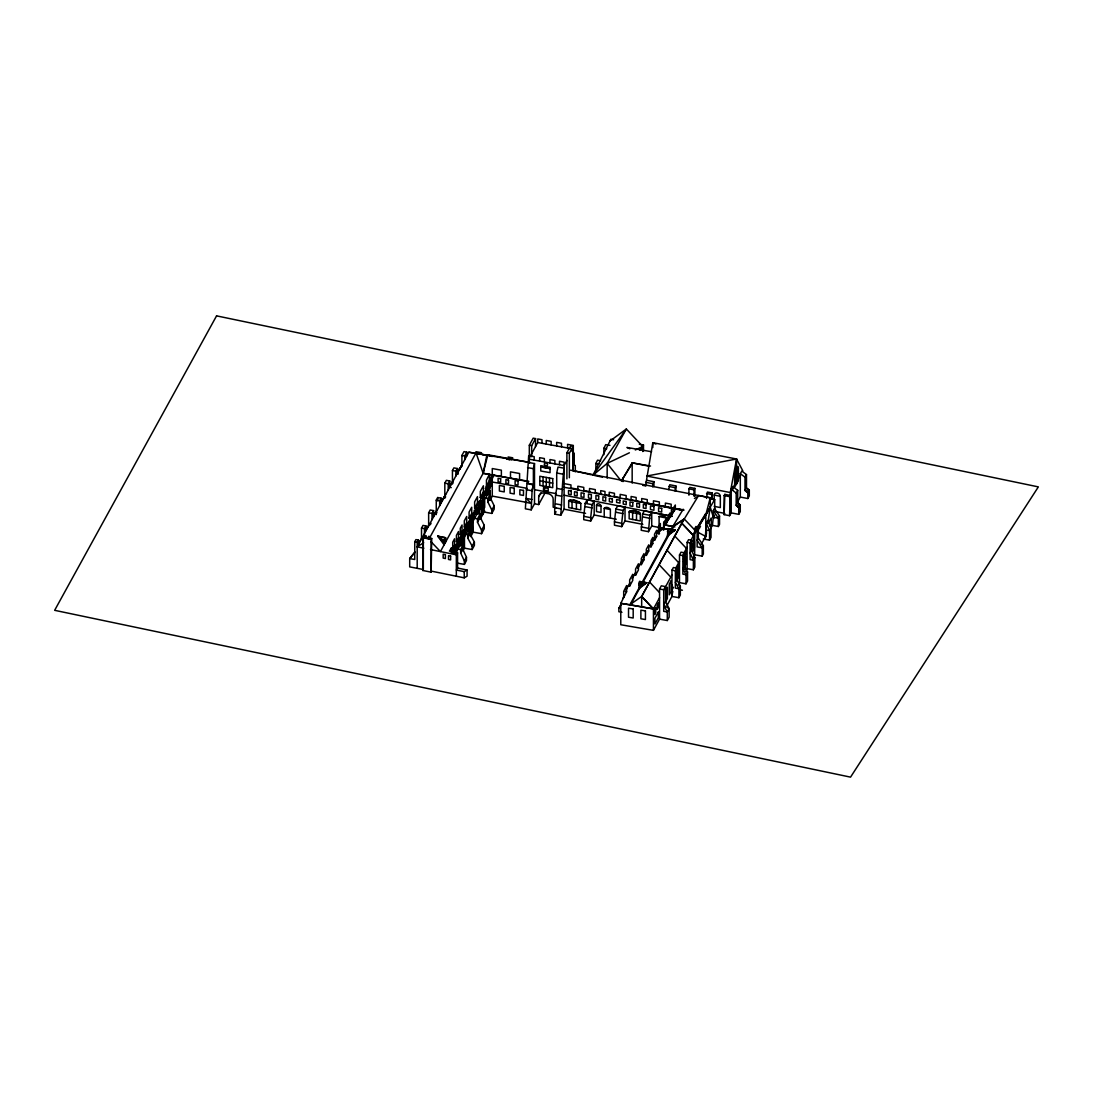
<?xml version="1.0" encoding="UTF-8"?>
<svg xmlns="http://www.w3.org/2000/svg" width="1093" height="1093" viewBox="0 0 1093 1093"><rect width="100%" height="100%" fill="white"/><g stroke="black" fill="none" stroke-linecap="round" stroke-linejoin="round"><path stroke-width="1.5" d="M471.097 526.006L472.203 522.7L472.395 530.351L471.097 532.742L471.097 526.006L472.395 523.602M480.428 505.868A3.416 0.833 -79.7 0 1 481.193 507.166L482.109 504.447L477.668 513.642L478.037 511.223M705.217 539.355L706.256 523.246L707.731 520.555L711.024 527.892L711.024 537.442L709.548 540.133L703.291 538.999M648.477 531.676L649.884 515.322L651.729 512.139L651.729 526.047L648.477 531.676L641.195 530.283L642.616 513.915L644.446 510.732L672.181 516.347M614.457 521.894L615.837 509.078L617.764 505.731L625.018 507.125L625.018 520.91L621.698 526.635L614.457 525.241L614.457 521.894L621.698 523.287L621.698 526.635M621.698 523.287L623.078 510.472L625.018 507.125M583.744 516.333L585.165 503.34L587.242 499.747L594.196 501.086L594.196 514.981L590.698 521.033L583.744 519.694L583.744 516.333L590.698 517.672L590.698 521.033M590.698 517.672L592.119 504.679L594.196 501.086M700.873 544.56L705.873 536.499L706.597 531.608M707.813 523.438L710.245 507.111L710.245 497.807L698.632 495.484L684.245 518.997L641.673 596.45L629.91 604.73L620.783 603.336L620.783 624.745L653.436 630.36L659.557 619.13L659.557 589.018L661.306 585.821L665.446 586.586L665.541 601.546L663.711 605.249L667.29 612.012L667.29 620.537L659.557 619.13M528.684 462.503L534.504 463.555L533.384 468.665L533.384 484.445L532.086 490.757L531.198 509.871L525.364 508.819L528.684 455.672L534.204 456.683L534.204 460.112M555.572 495.102L556.706 488.407L556.706 473.023L558.017 467.08L564.084 468.187C562.048 483.748 561.939 499.583 560.777 515.24L554.711 514.134L554.711 507.699L555.572 495.102L561.624 496.208M697.293 531.949L705.873 536.499L706.488 533.439M738.39 473.214L736.545 481.685L734.646 479.704L736.545 471.165L738.39 473.214L734.646 479.704M632.615 519.476L632.615 512.644A1.817 1.407 30 0 0 630.893 510.827A1.817 1.407 30 0 0 629.158 511.975L629.158 518.806L640.307 520.951L640.307 514.12A1.995 1.544 30 0 0 638.763 511.948A1.995 1.544 30 0 0 636.577 512.863L636.468 520.213M459.552 545.926L463.377 539.232L462.585 541.622A3.183 0.779 -79.7 0 0 461.874 540.407M570.642 470.181L710.245 497.807L705.777 514.926L710.245 507.111L713.715 518.328M713.524 518.246L714.508 515.104L713.319 517.262L712.417 525.405L710.778 528.179M734.646 484.964L736.545 483.871L738.39 478.474M455.672 553.304L487.82 493.858L492.274 482.013L527.031 488.339M478.215 510.704L478.775 509.871L479.144 510.937A3.416 0.833 -79.7 0 1 479.895 506.838M595.89 471.466L595.89 463.446L597.516 460.208L600.631 460.713M603.896 454.688L603.896 448.28L605.7 444.646L609.949 445.357M629.39 452.803L607.161 463.364L593.021 475.168L610.837 439.263L613.61 439.714M639.323 444.25L643.49 444.947L640.361 450.302M487.82 493.858L487.82 486.549L486.453 486.303L492.274 474.704L492.274 468.542L501.373 470.195L501.373 476.357M488.106 494.979L490.088 491.017A3.703 0.847 -80.5 0 0 489.213 490.552A3.703 0.847 -80.5 0 0 488.188 494.2M490.088 500.471L492.274 496.113L492.274 476.165M623.693 597.529L623.693 591.368L626.603 585.561L626.603 591.737L620.783 603.336L653.436 608.938L659.557 597.721M418.223 544.218L422.322 536.622M511.579 459.907L512.726 457.789L508.108 456.97M426.297 529.518L428.647 525.76L428.647 512.795L430.177 509.994L433.566 510.609L433.566 516.825M445.575 494.555L441.695 501.113L444.824 496.113L444.824 483.147L446.354 480.346L449.756 480.961L449.756 487.177M436.257 514.625L436.257 500.17L437.692 497.534L441.107 498.148L441.107 503.012M451.259 487.615L448.909 487.191L452.447 482.122L452.447 470.509L453.882 467.886L457.298 468.501L457.298 473.365M421.515 538.084L421.515 528.097L422.991 525.405L425.942 525.938L425.942 530.802M431.721 538.466L431.134 539.423L429.221 539.027L429.809 538.07L431.721 538.466L431.134 572.172L422.745 570.464L422.745 537.715L424.234 538.016L424.822 537.059L423.333 536.759L423.333 569.508L409.697 566.884L409.697 558.591L414.739 559.507L414.739 541.759L415.914 539.6L418.373 540.038L418.373 544.683M458.076 474.212L458.076 471.329L461.902 466.014L461.902 455.467L464.006 451.614L466.807 452.133L466.807 455.931M432.036 519.626L432.036 513.409L433.566 510.609M448.226 489.978L448.226 483.762L449.756 480.961M424.48 536.786L424.48 528.629L425.942 525.938M439.673 505.649L439.673 500.785L441.107 498.148M455.863 476.001L455.863 471.138L457.298 468.501M417.198 568.251L417.198 542.196L418.373 540.038M464.716 459.77L464.716 455.972L466.807 452.133M448.909 487.191L452.994 480.756M423.824 548.194L417.198 546.842L468.842 452.201L529.968 462.476L487.861 454.743L483.147 473.296L440.424 551.569L431.134 541.814M459.989 468.678L462.093 464.826M430.259 524.749L431.066 523.287M436.244 513.683L436.899 512.467M452.42 484.035L453.089 482.805M444.878 498.135L445.63 496.769M475.154 453.349L476.042 451.723L481.48 452.707L480.592 454.333M429.617 537.893L476.029 452.871L487.437 455.385M431.721 571.215L464.238 577.842L467.08 576.202L467.08 570.013L464.238 571.653L456.341 570.04L457.584 568.046L457.584 552.812L449.428 551.118L451.313 548.085L452.707 548.385L454.565 544.956L454.565 538.781L452.707 542.21L452.707 552.976M456.423 541.527L458.514 537.701L458.514 531.526L456.423 535.365L456.423 541.527L457.789 541.786M460.276 534.436L462.052 531.184L462.052 525.009L460.276 528.274L460.276 534.436L461.642 534.682M464.32 527.017L466.711 522.632L466.711 516.456L464.32 520.842L464.32 527.017L465.673 527.263M469.088 518.232L471.711 513.437L471.711 507.261L469.088 512.071L469.088 518.232L470.455 518.478M474.635 508.054L477.491 502.794L477.491 496.618L474.635 501.878L474.635 508.054L475.988 508.3M480.319 497.588L483.393 491.946L483.393 485.784L480.319 491.426L480.319 497.588L481.685 497.848M492.957 474.458L490.812 478.406L492.178 478.652M462.038 532.715L461.178 534.299L462.53 534.545L463.391 532.96L462.038 532.715L462.038 536.513L463.391 536.759L463.391 532.96M494.323 474.704L454.06 548.631L452.707 548.385M466.861 530.515L467.763 524.831L467.763 528.834L466.861 530.515L465.495 530.269M454.866 549.123L455.535 547.907L454.866 553.031L454.866 549.123L453.513 548.877M471.015 519.435L472.203 517.235L472.203 520.487L471.015 522.686L470.851 516.989M475.633 513.888L476.808 508.546L476.808 511.743L475.633 513.888L474.266 513.642M479.294 504.105L478.461 509.311L479.294 504.105L477.928 503.859M483.024 497.397L484.24 495.17L484.24 498.476L483.024 500.69M484.472 495.129L485.825 495.375L486.931 490.333L485.579 490.088M473.775 518.109L474.553 513.218L473.775 518.109L472.408 517.863L473.187 514.12M481.48 500.744L480.633 506.073L481.48 500.744L480.128 500.485M489.35 488.407L492.069 483.42M461.615 539.778L460.249 542.306L461.615 537.469L461.615 539.778L460.262 539.532M461.178 538.084L462.53 538.33L463.391 536.759M485.825 495.375L486.931 490.333M457.776 547.552L456.56 549.779L456.56 546.473L457.776 544.232L457.776 547.552L456.423 547.306M465.509 533.193L464.621 534.819L465.509 529.313L465.509 533.193L464.142 532.947L464.142 529.067M469.881 525.296L468.938 527.017L469.881 521.17L469.881 525.296L468.514 525.05L468.514 522.304M469.157 529.381L470.741 526.457L470.741 536.608L473.173 532.154L473.173 519.626M462.981 550.899L464.47 548.153L472.149 549.547L472.149 546.158L467.708 538.029L467.708 534.641L469.949 530.529L466.711 529.941M484.117 499.487L484.117 512.03L491.836 513.423L491.836 510.048L487.847 502.001L487.847 498.599L490.183 494.296L486.453 493.612M458.022 563.237L464.388 564.398L464.388 561.01L460.672 553.017L460.672 549.615L462.763 545.776L458.514 545.011M473.173 532.154L481.548 533.671L481.548 530.296L477.491 522.235L477.491 518.833L480.196 513.86L475.879 513.068M467.708 538.029L469.949 533.917L469.949 530.529M487.847 502.001L490.183 497.684L490.183 494.296M479.144 518.669L482.259 512.931L482.259 505.198A11.859 2.896 -79.7 0 0 481.576 505.212M460.672 553.017L463.528 547.716L463.528 539.887A9.304 2.282 -79.7 0 0 461.833 540.529M477.491 522.235L480.196 517.249L480.196 513.86M480.374 518.915L484.732 511.005M472.149 546.158L474.389 542.046L469.949 533.917M491.836 510.048L494.186 505.745L490.183 497.684M464.388 561.01L466.465 557.17L462.763 549.178L462.763 545.776M481.548 530.296L484.254 525.309L480.196 517.249M472.149 549.547L474.389 545.434L474.389 542.046M491.836 513.423L494.186 509.119L494.186 505.745M464.388 564.398L466.465 560.559L466.465 557.17M481.548 533.671L484.254 528.684L484.254 525.309M541.978 443.28L541.978 439.7L537.742 438.935L537.742 442.515L528.684 459.101L564.084 465.55L566.898 460.481M533.083 485.005L527.564 483.393L528.684 481.33L483.147 473.296L476.029 452.871M531.198 509.871L534.504 503.805L534.504 463.555M534.504 503.805L538.685 504.556L538.685 496.864L540.953 492.724M543.549 490.019L543.549 487.56L548.208 488.407L548.208 490.866L543.549 490.019L545.079 487.218M538.685 504.556L545.475 492.123M554.711 514.134L556.036 511.715M560.777 515.24L564.084 509.188L564.084 462.12L559.479 461.273L559.479 464.703M626.002 590.07L629.841 583.02M632.082 578.894L635.634 572.363M637.793 568.387L641.946 560.75M643.394 558.086L646.578 552.238M658.382 530.556L657.139 532.837L658.492 533.083L660.363 529.654L660.363 523.492L658.492 526.908L658.492 533.083M622.873 598.363L624.431 595.494M629.664 586.08L632.738 580.438L632.738 574.276L629.664 579.918L629.664 586.08L628.311 585.834M635.566 575.246L638.421 569.986L638.421 563.81L635.566 569.07L635.566 575.246L634.2 575M641.345 564.603L643.968 559.794L643.968 553.632L641.345 558.441L641.345 564.603L639.992 564.357M646.346 555.408L648.736 551.022L648.736 544.847L646.346 549.246L646.346 555.408L644.993 555.162M651.004 546.855L652.781 543.59L652.781 537.428L651.004 540.693L651.004 546.855L649.638 546.609L655.281 536.253L656.633 536.499L656.633 530.337L654.543 534.163L654.543 540.338L653.19 540.092M654.543 540.338L656.633 536.499M660.035 531.116L661.525 528.37M658.874 534.368L659.544 533.138M621.958 612.299L618.87 611.738L618.87 608.364L621.22 604.06M674.846 526.99L664.831 524.886L663.014 528.206L669.23 529.518M668.574 530.802L667.782 534.422L668.574 532.96M639.186 585.069L639.979 583.607M639.692 586.818L629.91 604.73L653.436 608.938L653.436 630.36M642.137 582.337L668.178 534.627L675.283 529.968L668.178 528.684L667.413 536.035L675.283 529.968L668.178 528.684L667.413 531.854L675.283 529.968L668.943 533.234M670.788 529.845L683.18 509.215M638.818 588.84L646.701 582.774L639.583 581.49L638.818 588.84L640.348 586.026M679.491 582.624L679.491 554.984L681.021 552.184L684.409 552.798L684.409 565.778L687.552 571.912L687.552 581.011L686.021 583.812L679.491 582.624L677.961 585.424M667.072 605.358L671.949 596.436L671.949 570.163L673.384 567.527L676.799 568.141L675.365 570.778L675.365 588.102L678.903 588.744L680.338 586.108L676.799 579.768L676.813 567.827L676.157 573.115A4.276 1.052 -79.7 0 1 677.223 572.937L678.084 570.355L678.234 577.705L677.223 579.577L677.223 571.625M687.114 568.647L687.114 542.374L688.576 539.682L691.541 540.215L691.541 550.203L694.834 557.539L694.834 567.089L693.372 569.781L687.114 568.647L685.625 571.379M693.167 557.567L694.683 554.766L694.683 528.711L695.872 526.553L698.318 527.004L698.318 538.057L697.143 540.215L702.143 547.825L703.359 545.667L698.318 538.057M665.541 601.546L669.135 608.637L667.29 612.012L663.711 611.356L663.711 589.769L665.446 586.586M665.309 587.173L671.949 575.027M675.652 568.237L679.491 561.215M683.344 554.137L687.114 547.238M691.022 540.079L695.872 531.198L684.068 518.806L641.673 596.45L641.673 606.834M694.683 554.766L702.184 556.132L702.184 547.825L697.143 546.91L697.143 529.162L698.318 527.004M687.552 571.912L686.021 574.727L682.879 574.153L682.879 555.613L684.409 552.798M694.834 557.539L693.372 560.231L690.079 559.63L690.079 542.907L691.541 540.215M683.617 555.681L684.355 554.315L683.617 558.96M691.09 541.95L692.033 540.215L691.09 545.284M699.096 528.875L700.504 526.32M676.813 571.899L676.157 573.115A12.788 3.142 -79.7 0 1 678.234 571.065L675.734 575.669M683.521 561.693L685.694 556.556L684.669 559.602A2.842 0.697 -79.7 0 0 683.59 559.329M691.637 547.839L693.918 542.483L693.167 545.038A4.112 1.011 -79.7 0 0 691.336 546.883M691.541 550.203L690.079 552.908L693.372 560.231L693.372 569.781M719.536 516.019L718.32 518.164L713.319 517.262L713.319 510.568L714.508 508.409L719.536 516.019L719.536 524.326L718.361 526.484L710.874 525.118M676.799 579.768L675.365 582.391L678.903 588.744L678.903 597.707L671.949 596.436M684.409 565.778L682.879 568.579L686.021 574.727L686.021 583.812M673.466 587.283L672.263 589.496L672.263 585.206M684.478 569.412L685.133 568.21M672.072 592.556L672.728 591.368L672.072 595.425M711.024 527.892L709.548 530.583L709.548 540.133M678.903 597.707L680.338 595.07L680.338 586.108M702.184 556.132L703.359 553.973L703.359 545.667M667.29 620.537L669.135 617.176L669.135 608.637L663.711 605.249M529.313 463.186L529.313 445.261L533.193 438.17L535.543 438.607L535.543 446.545M531.663 456.724L531.663 445.698L535.543 438.607M630.989 603.978L670.282 532.482M671.922 529.504L673.561 526.525L684.245 518.997L672.632 526.457M566.898 478.843L566.898 452.748L570.683 445.971L573.128 446.422L573.128 470.946M569.357 477.737L569.357 453.199L573.128 446.422M571.994 451.341L573.306 448.991L537.742 442.515M607.161 478.147L607.161 463.364L626.344 428.989L642.725 446.477L642.725 451.532M731.19 512.89L738.731 514.338L738.731 507.685L740.275 505.021L737.72 502.63L737.72 490.374L732.734 486.563L731.19 489.213L731.19 512.89L729.55 515.691L724.14 514.625L724.14 495.566L724.864 494.364L730.274 495.443L729.55 515.691M740.316 497.069L747.817 498.517L747.817 492.793L749.306 490.211L746.492 487.82L746.492 474.594L741.805 471.097L740.316 473.665L740.316 497.069L736.942 502.917M734.646 474.444L738.39 467.954A4.727 1.216 -79.1 0 0 736.545 467.968A4.796 1.243 -79.1 0 0 734.646 474.444L734.646 487.15L738.39 480.66L738.39 467.954M740.603 474.649L730.274 492.547L730.274 514.489M747.817 492.793L745.002 490.402L745.002 477.163L746.492 474.594M738.731 514.338L740.275 511.674L740.275 505.021L738.731 507.685L736.19 505.294L736.19 493.039L737.72 490.374M737.72 502.63L736.19 505.294L738.731 507.685M746.492 487.82L745.002 490.402L747.817 492.779L749.306 490.211L749.306 495.949L747.817 498.517M737.461 506.496L738.991 503.832M746.41 491.59L747.899 489.008M460.167 467.763L458.076 471.329L462.093 464.962L458.076 471.329L460.303 467.572M708.606 522.481L711.256 517.986L711.256 523.697L709.931 525.952M648.969 466.164L632.164 462.845L621.316 481.111L632.56 462.926L650.526 466.042M645.594 485.497L652.822 442.665L736.545 459.005L742.816 470.823M652.753 486.918L652.753 483.693L653.928 481.699L646.783 480.292M668.779 489.65L669.763 484.745L675.857 485.948L675.857 490.798M674.873 490.853L675.857 485.948M688.932 495.211L688.932 488.844L689.806 487.369L694.875 488.38L694.875 496.345M694.014 496.208L694.014 489.842L694.875 488.38M706.529 498.394L707.403 492.041L712.13 492.984L712.13 499.501M711.256 499.337L712.13 492.984M724.14 514.625L724.864 494.364M697.512 528.438L714.699 499.597L710.245 497.807M618.87 608.364L621.275 604.402M422.745 537.715L423.333 536.759M424.234 538.016L424.822 535.597L425.846 535.802L425.259 538.221L428.196 538.822L428.784 536.431L429.809 536.649L429.809 538.07M425.259 538.221L425.846 535.802M428.196 538.822L428.784 536.431M429.221 539.027L429.809 536.649M422.745 570.464L423.333 569.508M705.409 513.942L692.894 534.846L681.704 523.11L693.454 535.625M697.553 528.425L710.245 507.671L709.63 507.029M456.341 576.23L456.341 554.82L457.584 552.812M427.035 527.96L429.385 524.216M663.642 526.689L675.734 508.327M697.594 527.045L705.777 514.625L705.873 536.499M640.143 450.248L642.725 446.477L635.32 449.988M434.167 514.202L436.817 510.404M433.607 515.568L436.257 511.784M593.021 475.168L626.344 428.989L609.949 441.053M414.916 551.801L409.697 558.591L414.739 552.812M639.583 587.433L646.701 582.774L639.583 581.49L638.818 584.659L646.701 582.774L642.889 584.728M417.198 546.842L423.647 542.688M694.438 498.49L698.318 496.003M733.157 458.814L736.545 459.005L736.545 483.871M603.896 448.28L606.738 448.745M595.89 463.446L599.019 463.965M651.565 451.723L626.917 447.447L629.882 448.799M662.686 528.438L669.162 529.558M506.974 459.087L510.048 459.634M529.313 445.261L531.663 445.698M468.842 452.201L473.583 453.062M476.521 453.595L479.226 454.087M482.259 454.647L485.62 455.248M506.92 459.128L510.171 459.716M540.762 466.82L550.052 468.514M540.762 466.957L550.052 468.651M461.902 455.467L464.716 455.972M527.564 467.613L533.384 468.665M556.706 473.023L562.772 474.116M539.819 480.797L552.744 483.147M556.706 488.407L562.772 489.514M527.564 483.393L533.384 484.445L532.086 490.757L526.266 489.691M452.447 470.509L455.863 471.138M534.504 489.705L556.337 493.667M489.254 484.021L487.888 483.775L485.278 488.585L486.631 488.831M706.256 529.982L709.548 530.583L706.256 523.246M444.824 483.147L448.226 483.762M694.683 528.711L697.143 529.162M532.086 499.487L526.266 498.435L531.198 503.449L525.364 502.124M555.572 503.846L561.624 504.939M484.705 491.276L486.057 491.522M483.393 491.946L485.825 492.369M485.839 492.779L487.205 493.025M485.579 493.107L486.931 493.353M482.887 492.97L484.254 493.216M492.274 496.113L527.031 502.438M556.405 507.78L553.167 507.193L553.167 499.501A5.547 4.331 28.6 0 0 546.91 493.489A6.831 5.315 28.6 0 0 538.685 496.864M554.711 507.699L560.777 508.805M658.997 529.408L661.743 529.941L675.324 508.955L675.324 504.993L673.11 508.354L673.11 512.303M484.117 497.93L487.847 498.599M480.496 497.37L481.863 497.616M484.24 498.476L482.874 498.23L482.874 494.924M482.587 498.941L483.953 499.187L483.038 500.854L483.038 496.85M478.242 501.523L479.595 501.769M477.491 502.794L478.857 503.04M480.333 503.299L481.685 503.545M480.128 504.256L481.48 504.501M687.114 542.374L690.079 542.907M477.928 507.535L479.294 507.78M436.257 500.17L439.673 500.785M474.266 510.458L475.633 510.704M651.414 543.344L652.781 543.59M475.441 511.497L476.808 511.743M471.711 513.437L473.064 513.683M472.408 514.407L473.775 514.653M473.187 516.429L474.553 516.675M679.491 554.984L682.879 555.613M473.173 518.055L477.491 518.833M647.384 550.776L648.736 551.022M470.851 520.241L472.203 520.487M428.647 512.795L432.036 513.409M466.711 522.632L468.064 522.878M465.495 526.252L466.861 526.498M642.602 559.548L643.968 559.794M467.763 528.834L466.41 528.588L466.41 524.585M462.052 531.184L463.418 531.43M671.949 570.163L675.365 570.778M464.47 534.053L467.708 534.641M421.515 528.097L424.48 528.629M458.514 537.701L459.866 537.947M454.565 544.956L455.918 545.202M457.844 549.11L460.672 549.615M679.86 589.783L682.428 590.247M414.739 541.759L417.198 542.196M454.182 551.569L455.535 551.815M659.557 589.018L663.711 589.769M625.237 591.477L626.603 591.737M528.493 481.603L483.147 473.296L486.904 454.811L492.328 456.478L487.806 454.961M566.898 452.748L569.357 453.199M564.084 483.584L570.956 484.909L570.956 488.571M564.084 487.246L683.139 510.158M683.07 510.445L647.247 503.545L647.247 499.597L641.7 498.531L641.7 502.179M659.106 527.468L659.106 516.593L666.921 518.096L666.921 522.755M642.616 513.915L649.884 515.322M596.505 505.335L601 506.209L601 512.453L596.505 511.592L596.505 505.335A2.364 1.831 30 0 1 598.745 503.846A2.364 1.831 30 0 1 601 506.209M615.837 509.078L623.078 510.472M585.165 503.34L592.119 504.679M604.224 516.907L604.224 508.341L610.372 509.516L610.372 518.096M642.616 516.907L649.884 518.314M615.837 512.248L623.078 513.642M585.165 506.619L592.119 507.958M564.084 509.188L585.588 513.314M594.196 514.981L616.288 519.23M625.018 520.91L642.834 524.339M651.729 526.047L663.793 528.37M641.195 526.922L648.477 528.315M564.084 495.197L672.004 516.333M724.14 495.566L729.55 496.646M688.932 488.844L694.014 489.842M706.529 493.517L711.256 494.446M714.221 499.911L714.221 495.074L720.328 496.277L720.328 507.576L714.221 506.36M668.779 486.412L674.873 487.628M645.594 482.286L652.753 483.693M642.657 485.333L645.936 485.989M709.822 498.627L714.699 499.597L714.699 509.721M715.314 511.524L724.864 513.423M570.409 487.833L578.689 489.473M583.662 490.456L590.275 491.768M595.248 492.752L601.86 494.063M605.18 494.719L610.14 495.703M613.446 496.359L620.073 497.67M625.032 498.654L682.975 510.117M424.234 536.554L425.259 536.759M428.196 537.387L429.221 537.592M425.846 537.264L428.784 537.865M430.464 549.547L456.341 554.82M457.584 568.046L467.08 570.013M594.592 475.51L602.448 477.149M677.4 508.682L684.081 510.076M664.831 524.886L672.605 526.525M591.381 474.799L573.306 470.687L573.306 445.411L567.581 444.359L567.581 447.939M655.868 444.086L652.822 442.665L652.822 447.529M440.397 538.111L437.774 536.157L445.643 537.824L445.643 542.005M740.316 473.665L745.002 477.163M731.19 489.213L736.19 493.039M573.306 452.57L574.208 453.253L574.208 465.208L575.301 465.454L575.301 471.916M444.878 543.399L437.774 536.157L445.643 537.824L444.113 540.625L444.113 544.806L437.774 536.157L444.113 540.625L444.878 537.455L444.878 539.232M674.709 535.939L686.445 548.454M666.935 550.175L678.671 562.69M659.065 564.603L670.801 577.118M649.57 582.009L659.175 592.242M607.161 463.364L620.305 479.841M713.319 510.568L718.32 518.164L718.361 526.484M468.337 529.586L468.501 530.406M732.734 486.563L732.734 489.937M694.424 541.418L694.424 548.058M693.167 543.44L693.167 551.118L694.164 549.273L694.164 543.207A10.957 2.692 -79.7 0 0 691.254 546.637M684.669 557.772L684.669 566.338L685.871 564.138L685.871 557.389A9.113 2.241 -79.7 0 0 683.631 559.493M671.43 508.204L671.43 516.524M671.17 507.849L671.17 504.201L665.377 503.081L665.377 507.043M670.077 516.907L670.077 512.959L668.37 515.554L668.37 519.503M666.006 523.096L666.006 519.148L663.642 522.741L663.642 530.214M664.23 521.839L664.23 525.788M659.339 505.868L659.339 501.919L653.45 500.785L653.45 504.734M653.928 481.699L653.928 486.522M643.49 444.947L643.49 451.218M636.153 501.113L636.153 497.452L631.098 496.482L631.098 500.143M632.164 462.845L632.164 483.092M626.166 499.187L626.166 495.539L620.141 494.378L620.141 498.025M623.024 478.228L623.024 481.603M614.444 496.932L614.444 493.285L609.225 492.274L609.225 495.935M604.976 495.115L604.976 491.467L600.74 490.648L600.74 494.296M595.289 493.244L595.289 489.596L589.523 488.489L589.523 492.137M587.242 499.747L587.242 502.835M583.771 491.03L583.771 487.382L577.828 486.235L577.828 489.896M572.035 508.245L572.035 501.796A2.309 1.79 30 0 1 574.221 500.334A2.309 1.79 30 0 1 576.407 502.643L576.407 509.078M561.488 446.832L561.488 443.252L556.651 442.378L556.651 445.958M554.875 463.869L554.875 460.44L549.957 459.552L549.957 462.981M551.145 444.947L551.145 441.367L546.227 440.479L546.227 444.059M549.519 478.024L549.519 487.109M546.281 477.436L546.281 486.522M544.355 461.956L544.355 458.527L539.628 457.666L539.628 461.096M543.057 476.849L543.057 485.934M519.585 479.677L519.585 473.501L510.486 471.848L510.486 478.01M490.088 491.017L490.088 497.315M489.363 480.51L489.363 474.335L486.453 480.141L486.453 486.303M487.027 487.341L487.027 490.593M484.691 500.758L484.691 507.494M482.887 501.851L482.887 514.393M481.193 514.912L481.193 505.458A11.859 2.896 -79.7 0 0 477.668 513.642M479.144 508.901L479.144 514.024M468.952 527.823L468.952 531.212M464.47 535.625L464.47 548.153M464.238 571.653L464.238 577.842M462.53 534.545L462.53 538.33M462.585 539.751L462.585 549.451M456.423 548.85L456.423 553.55M454.182 547.661L454.06 553.222M451.313 548.085L451.313 553.031M437.692 497.534L437.692 500.854M431.134 539.423L431.134 572.172M460.672 545.134A3.183 0.779 -79.7 0 1 461.383 541.322M459.647 546.281A9.304 2.282 -79.7 0 1 460.303 543.931M460.672 542.893A9.304 2.282 -79.7 0 1 461.055 541.964M659.106 516.593A5.793 4.481 30 0 1 666.921 518.096M604.224 508.341A3.771 2.924 30 0 1 610.372 509.516M572.035 501.796A1.762 1.366 30 0 0 570.355 500.034A1.762 1.366 30 0 0 568.688 501.154L568.688 507.603L580.793 509.925L580.793 503.49L568.688 501.154A9.4 7.282 30 0 1 580.793 503.49A2.637 2.049 30 0 0 576.407 502.643M632.615 512.644A2.145 1.667 30 0 1 634.213 510.636A2.145 1.667 30 0 1 636.577 512.863M714.221 495.074A3.238 2.5 30.7 0 1 717.281 493.039A3.238 2.5 30.7 0 1 720.328 496.277M736.545 459.005L730.274 492.547L646.783 476.029L736.545 459.005M488.229 484.923L487.41 490.497L488.229 484.923M490.402 480.824L489.541 486.617L490.402 480.824M445.288 539.573L444.482 543.194L445.288 539.573M459.251 541.24L458.664 544.901L459.251 541.24M678.398 565.122L677.674 570.286L678.398 565.122M686.062 551.282L685.325 555.831L686.062 551.282M694.301 535.871L693.481 540.926L694.301 535.871M655.759 608.05L654.721 609.962L654.721 614.512L655.759 612.613L655.759 608.05M658.533 603.104L657.139 605.645L657.139 609.416L658.533 606.875L658.533 603.104M667.386 587.433L666.02 589.933L666.02 601.082L667.386 598.581L667.386 587.433M671.047 580.943L669.285 584.168L669.285 594.811L671.047 591.573L671.047 580.943M658.328 612.053L654.926 618.283L654.926 623.994L658.328 617.764L658.328 612.053M216.564 315.863L54.65 610.318L850.545 777.137L1038.35 486.891L216.564 315.863M645.43 610.932L640.881 610.154L640.881 618.775L645.43 619.553L645.43 610.932M633.189 608.992L628.53 608.186L628.53 617.217L633.189 618.01L633.189 608.992M550.052 467.353L540.762 465.659L540.762 470.987L550.052 472.668L550.052 467.353M552.744 478.611L539.819 476.261L539.819 485.347L552.744 487.697L552.744 478.611M518.027 481.098L515.117 480.565L515.117 484.595L518.027 485.128L518.027 481.098M500.662 478.72L498.107 478.256L498.107 481.794L500.662 482.259L500.662 478.72M508.518 480.114L505.909 479.636L505.909 483.256L508.518 483.734L508.518 480.114M504.228 486.344L499.378 485.456L499.378 491.017L504.228 491.905L504.228 486.344M514.229 488.188L510.089 487.437L510.089 493.175L514.229 493.927L514.229 488.188M523.479 490.429L519.858 489.773L519.858 494.787L523.479 495.457L523.479 490.429M639.487 503.641L636.782 503.122L636.782 506.879L639.487 507.398L639.487 503.641M646.031 504.788L643.34 504.269L643.34 508.013L646.031 508.518L646.031 504.788M653.928 506.496L650.458 505.827L650.458 509.557L653.928 510.226L653.928 506.496M591.354 494.555L588.458 493.995L588.458 498.025L591.354 498.586L591.354 494.555M598.691 495.949L595.931 495.416L595.931 499.255L598.691 499.788L598.691 495.949M605.645 497.274L602.899 496.755L602.899 500.594L605.645 501.113L605.645 497.274M632.792 502.466L629.978 501.919L629.978 505.854L632.792 506.401L632.792 502.466M571.202 491.017L568.524 490.497L568.524 494.241L571.202 494.76L571.202 491.017M583.976 493.353L581.066 492.793L581.066 496.85L583.976 497.411L583.976 493.353M612.326 498.859L609.347 498.285L609.347 501.66L612.326 502.233L612.326 498.859M619.936 500.211L616.602 499.569L616.602 502.438L619.936 503.081L619.936 500.211M626.193 501.509L623.242 500.936L623.242 504.092L626.193 504.652L626.193 501.509M661.689 508.382L658.573 507.78L658.573 511.497L661.689 512.084L661.689 508.382M577.172 492.26L574.508 491.741L574.508 495.457L577.172 495.976L577.172 492.26M640.307 514.12L629.158 511.975A7.309 5.656 30 0 1 640.307 514.12M445.397 554.616L443.171 554.165L443.171 558.099L445.397 558.55L445.397 554.616M450.617 556.091L448.499 555.668L448.499 559.466L450.617 559.903L450.617 556.091M653.436 608.938L641.673 596.464L653.423 608.979M544.56 464.867A1.667 1.298 28.6 0 0 547.32 465.372A1.667 1.298 28.6 0 0 545.94 463.077A1.667 1.298 28.6 0 0 544.56 464.867"/></g></svg>
